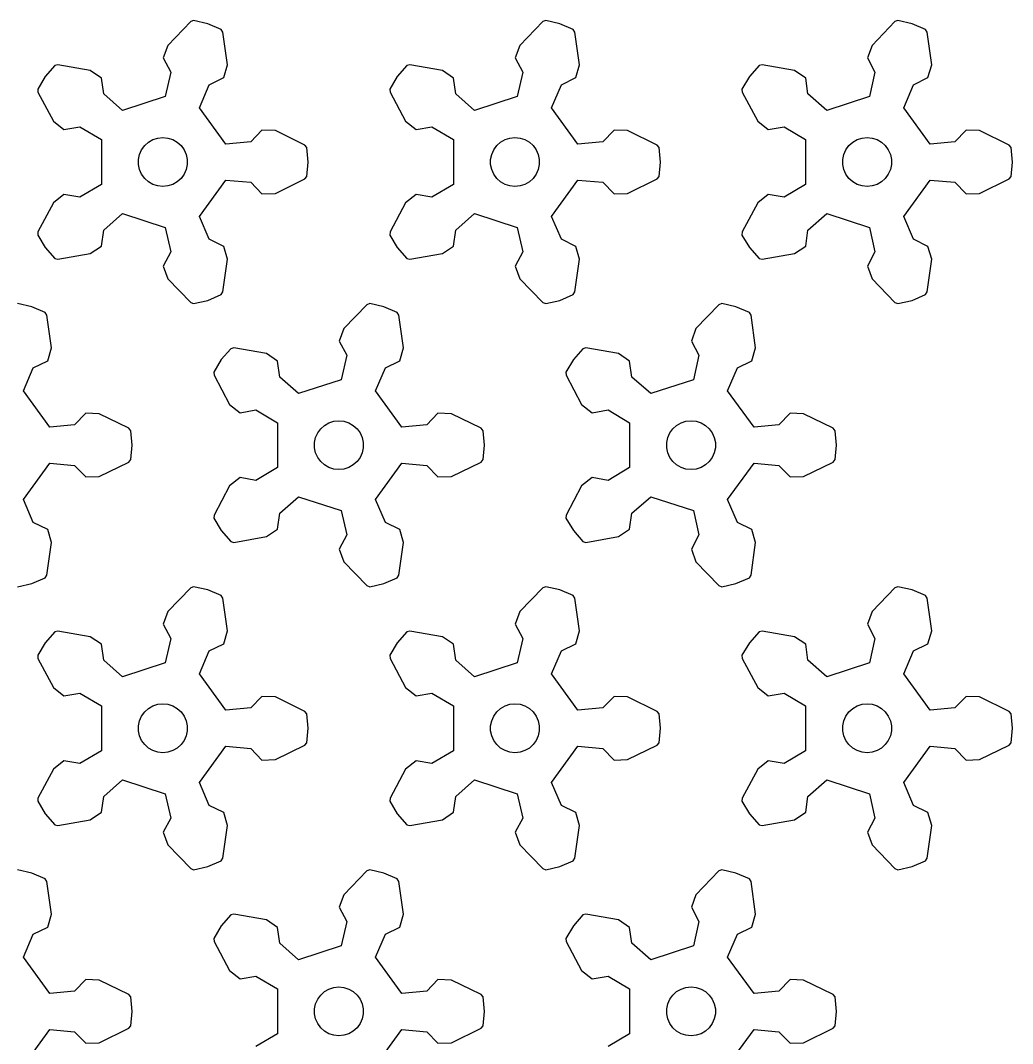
# Model space of a CAD drawing. Extents: x 0 to 211, y 0 to 226.
# Drawn here: x 150 to 210.8, y 162.8 to 225.5 of the extents above; entities that cross this region are included whole.
import ezdxf

# ---------------------------------------------------------------- set-up
doc = ezdxf.new("R2010")
doc.units = 0

msp = doc.modelspace()

# ---------------------------------------------------------------- linework, layer by layer
for p, q in [((160.436, 225.47), (159.03, 224.017)), ((160.613, 225.541), (160.436, 225.47)), ((161.482, 225.343), (160.613, 225.541)), ((162.301, 224.993), (161.482, 225.343)), ((182.016, 225.47), (180.61, 224.017)), ((182.193, 225.541), (182.016, 225.47)), ((183.062, 225.343), (182.193, 225.541)), ((183.881, 224.993), (183.062, 225.343)), ((203.596, 225.47), (202.19, 224.017)), ((203.773, 225.541), (203.596, 225.47)), ((204.642, 225.343), (203.773, 225.541)), ((205.461, 224.993), (204.642, 225.343)), ((162.402, 224.831), (162.301, 224.993)), ((162.686, 222.829), (162.402, 224.831)), ((183.982, 224.831), (183.881, 224.993)), ((184.266, 222.829), (183.982, 224.831)), ((205.562, 224.831), (205.461, 224.993)), ((205.846, 222.829), (205.562, 224.831)), ((159.03, 224.017), (158.748, 223.243)), ((180.61, 224.017), (180.328, 223.243)), ((202.19, 224.017), (201.908, 223.243)), ((158.748, 223.243), (159.209, 222.373)), ((180.328, 223.243), (180.789, 222.373)), ((201.908, 223.243), (202.369, 222.373)), ((152.103, 222.776), (151.517, 222.105)), ((152.289, 222.823), (152.103, 222.776)), ((154.28, 222.474), (152.289, 222.823)), ((162.459, 222.037), (162.686, 222.829)), ((173.683, 222.776), (173.097, 222.105)), ((173.869, 222.823), (173.683, 222.776)), ((175.86, 222.474), (173.869, 222.823)), ((184.039, 222.037), (184.266, 222.829)), ((195.263, 222.776), (194.677, 222.105)), ((195.449, 222.823), (195.263, 222.776)), ((197.44, 222.474), (195.449, 222.823)), ((205.619, 222.037), (205.846, 222.829)), ((151.517, 222.105), (151.06, 221.341)), ((154.963, 222.013), (154.28, 222.474)), ((155.101, 221.038), (154.963, 222.013)), ((159.209, 222.373), (158.871, 220.877)), ((161.574, 221.604), (162.459, 222.037)), ((173.097, 222.105), (172.64, 221.341)), ((176.543, 222.013), (175.86, 222.474)), ((176.681, 221.038), (176.543, 222.013)), ((180.789, 222.373), (180.451, 220.877)), ((183.154, 221.604), (184.039, 222.037)), ((194.677, 222.105), (194.22, 221.341)), ((198.123, 222.013), (197.44, 222.474)), ((198.261, 221.038), (198.123, 222.013)), ((202.369, 222.373), (202.031, 220.877)), ((204.735, 221.604), (205.619, 222.037)), ((151.06, 221.341), (151.073, 221.15)), ((160.969, 220.195), (161.574, 221.604)), ((172.64, 221.341), (172.653, 221.15)), ((182.549, 220.195), (183.154, 221.604)), ((194.22, 221.341), (194.233, 221.15)), ((204.129, 220.195), (204.735, 221.604)), ((151.073, 221.15), (152.021, 219.364)), ((156.254, 220.027), (155.101, 221.038)), ((158.871, 220.877), (156.254, 220.027)), ((172.653, 221.15), (173.601, 219.364)), ((177.834, 220.027), (176.681, 221.038)), ((180.451, 220.877), (177.834, 220.027)), ((194.233, 221.15), (195.181, 219.364)), ((199.414, 220.027), (198.261, 221.038)), ((202.031, 220.877), (199.414, 220.027)), ((162.586, 217.969), (160.969, 220.195)), ((184.166, 217.969), (182.549, 220.195)), ((205.746, 217.969), (204.129, 220.195)), ((152.021, 219.364), (152.669, 218.856)), ((152.669, 218.856), (153.64, 219.026)), ((153.64, 219.026), (154.958, 218.242)), ((164.798, 218.818), (164.113, 218.11)), ((165.622, 218.788), (164.798, 218.818)), ((173.601, 219.364), (174.249, 218.856)), ((174.249, 218.856), (175.22, 219.026)), ((175.22, 219.026), (176.538, 218.242)), ((186.378, 218.818), (185.693, 218.11)), ((187.202, 218.788), (186.378, 218.818)), ((195.181, 219.364), (195.83, 218.856)), ((195.83, 218.856), (196.8, 219.026)), ((196.8, 219.026), (198.118, 218.242)), ((207.958, 218.818), (207.273, 218.11)), ((208.782, 218.788), (207.958, 218.818)), ((154.958, 218.242), (154.958, 215.491)), ((157.846, 218.08), (158.117, 218.237)), ((158.117, 218.237), (158.416, 218.334)), ((158.416, 218.334), (158.728, 218.367)), ((158.728, 218.367), (159.039, 218.334)), ((159.039, 218.334), (159.338, 218.237)), ((159.338, 218.237), (159.609, 218.08)), ((167.438, 217.9), (165.622, 218.788)), ((176.538, 218.242), (176.538, 215.491)), ((179.426, 218.08), (179.697, 218.237)), ((179.697, 218.237), (179.996, 218.334)), ((179.996, 218.334), (180.308, 218.367)), ((180.308, 218.367), (180.619, 218.334)), ((180.619, 218.334), (180.918, 218.237)), ((180.918, 218.237), (181.189, 218.08)), ((189.018, 217.9), (187.202, 218.788)), ((198.118, 218.242), (198.118, 215.491)), ((201.006, 218.08), (201.278, 218.237)), ((201.278, 218.237), (201.576, 218.334)), ((201.576, 218.334), (201.888, 218.367)), ((201.888, 218.367), (202.199, 218.334)), ((202.199, 218.334), (202.498, 218.237)), ((202.498, 218.237), (202.769, 218.08)), ((210.598, 217.9), (208.782, 218.788)), ((157.301, 217.33), (157.429, 217.617)), ((157.429, 217.617), (157.613, 217.87)), ((157.613, 217.87), (157.846, 218.08)), ((159.609, 218.08), (159.842, 217.87)), ((159.842, 217.87), (160.027, 217.617)), ((160.027, 217.617), (160.154, 217.33)), ((164.113, 218.11), (162.586, 217.969)), ((167.56, 217.754), (167.438, 217.9)), ((167.64, 216.867), (167.56, 217.754)), ((178.881, 217.33), (179.009, 217.617)), ((179.009, 217.617), (179.193, 217.87)), ((179.193, 217.87), (179.426, 218.08)), ((181.189, 218.08), (181.422, 217.87)), ((181.422, 217.87), (181.607, 217.617)), ((181.607, 217.617), (181.734, 217.33)), ((185.693, 218.11), (184.166, 217.969)), ((189.14, 217.754), (189.018, 217.9)), ((189.22, 216.867), (189.14, 217.754)), ((200.461, 217.33), (200.589, 217.617)), ((200.589, 217.617), (200.773, 217.87)), ((200.773, 217.87), (201.006, 218.08)), ((202.769, 218.08), (203.002, 217.87)), ((203.002, 217.87), (203.187, 217.617)), ((203.187, 217.617), (203.314, 217.33)), ((207.273, 218.11), (205.746, 217.969)), ((210.72, 217.754), (210.598, 217.9)), ((210.8, 216.867), (210.72, 217.754)), ((157.236, 217.023), (157.301, 217.33)), ((157.236, 216.71), (157.236, 217.023)), ((160.154, 217.33), (160.219, 217.023)), ((160.219, 217.023), (160.219, 216.71)), ((178.816, 217.023), (178.881, 217.33)), ((178.816, 216.71), (178.816, 217.023)), ((181.734, 217.33), (181.799, 217.023)), ((181.799, 217.023), (181.799, 216.71)), ((200.396, 217.023), (200.461, 217.33)), ((200.396, 216.71), (200.396, 217.023)), ((203.314, 217.33), (203.379, 217.023)), ((203.379, 217.023), (203.379, 216.71)), ((157.301, 216.403), (157.236, 216.71)), ((157.429, 216.117), (157.301, 216.403)), ((160.154, 216.403), (160.027, 216.117)), ((160.219, 216.71), (160.154, 216.403)), ((167.56, 215.979), (167.64, 216.867)), ((178.881, 216.403), (178.816, 216.71)), ((179.009, 216.117), (178.881, 216.403)), ((181.734, 216.403), (181.607, 216.117)), ((181.799, 216.71), (181.734, 216.403)), ((189.14, 215.979), (189.22, 216.867)), ((200.461, 216.403), (200.396, 216.71)), ((200.589, 216.117), (200.461, 216.403)), ((203.314, 216.403), (203.187, 216.117)), ((203.379, 216.71), (203.314, 216.403)), ((210.72, 215.979), (210.8, 216.867)), ((157.613, 215.863), (157.429, 216.117)), ((157.846, 215.653), (157.613, 215.863)), ((159.842, 215.863), (159.609, 215.653)), ((160.027, 216.117), (159.842, 215.863)), ((160.969, 213.538), (162.586, 215.764)), ((162.586, 215.764), (164.113, 215.623)), ((165.622, 214.945), (167.438, 215.833)), ((167.438, 215.833), (167.56, 215.979)), ((179.193, 215.863), (179.009, 216.117)), ((179.426, 215.653), (179.193, 215.863)), ((181.422, 215.863), (181.189, 215.653)), ((181.607, 216.117), (181.422, 215.863)), ((182.549, 213.538), (184.166, 215.764)), ((184.166, 215.764), (185.693, 215.623)), ((187.202, 214.945), (189.018, 215.833)), ((189.018, 215.833), (189.14, 215.979)), ((200.773, 215.863), (200.589, 216.117)), ((201.006, 215.653), (200.773, 215.863)), ((203.002, 215.863), (202.769, 215.653)), ((203.187, 216.117), (203.002, 215.863)), ((204.129, 213.538), (205.746, 215.764)), ((205.746, 215.764), (207.273, 215.623)), ((208.782, 214.945), (210.598, 215.833)), ((210.598, 215.833), (210.72, 215.979)), ((154.958, 215.491), (153.64, 214.707)), ((158.117, 215.496), (157.846, 215.653)), ((158.416, 215.399), (158.117, 215.496)), ((158.728, 215.367), (158.416, 215.399)), ((159.039, 215.399), (158.728, 215.367)), ((159.338, 215.496), (159.039, 215.399)), ((159.609, 215.653), (159.338, 215.496)), ((164.113, 215.623), (164.798, 214.915)), ((176.538, 215.491), (175.22, 214.707)), ((179.697, 215.496), (179.426, 215.653)), ((179.996, 215.399), (179.697, 215.496)), ((180.308, 215.367), (179.996, 215.399)), ((180.619, 215.399), (180.308, 215.367)), ((180.918, 215.496), (180.619, 215.399)), ((181.189, 215.653), (180.918, 215.496)), ((185.693, 215.623), (186.378, 214.915)), ((198.118, 215.491), (196.8, 214.707)), ((201.278, 215.496), (201.006, 215.653)), ((201.576, 215.399), (201.278, 215.496)), ((201.888, 215.367), (201.576, 215.399)), ((202.199, 215.399), (201.888, 215.367)), ((202.498, 215.496), (202.199, 215.399)), ((202.769, 215.653), (202.498, 215.496)), ((207.273, 215.623), (207.958, 214.915)), ((152.669, 214.877), (152.021, 214.369)), ((153.64, 214.707), (152.669, 214.877)), ((164.798, 214.915), (165.622, 214.945)), ((174.249, 214.877), (173.601, 214.369)), ((175.22, 214.707), (174.249, 214.877)), ((186.378, 214.915), (187.202, 214.945)), ((195.83, 214.877), (195.181, 214.369)), ((196.8, 214.707), (195.83, 214.877)), ((207.958, 214.915), (208.782, 214.945)), ((152.021, 214.369), (151.073, 212.583)), ((173.601, 214.369), (172.653, 212.583)), ((195.181, 214.369), (194.233, 212.583)), ((155.101, 212.695), (156.254, 213.706)), ((156.254, 213.706), (158.871, 212.856)), ((161.574, 212.129), (160.969, 213.538)), ((176.681, 212.695), (177.834, 213.706)), ((177.834, 213.706), (180.451, 212.856)), ((183.154, 212.129), (182.549, 213.538)), ((198.261, 212.695), (199.414, 213.706)), ((199.414, 213.706), (202.031, 212.856)), ((204.735, 212.129), (204.129, 213.538)), ((151.073, 212.583), (151.06, 212.392)), ((154.963, 211.72), (155.101, 212.695)), ((158.871, 212.856), (159.209, 211.36)), ((172.653, 212.583), (172.64, 212.392)), ((176.543, 211.72), (176.681, 212.695)), ((180.451, 212.856), (180.789, 211.36)), ((194.233, 212.583), (194.22, 212.392)), ((198.123, 211.72), (198.261, 212.695)), ((202.031, 212.856), (202.369, 211.36)), ((151.06, 212.392), (151.517, 211.628)), ((162.459, 211.696), (161.574, 212.129)), ((172.64, 212.392), (173.097, 211.628)), ((184.039, 211.696), (183.154, 212.129)), ((194.22, 212.392), (194.677, 211.628)), ((205.619, 211.696), (204.735, 212.129)), ((151.517, 211.628), (152.103, 210.957)), ((154.28, 211.26), (154.963, 211.72)), ((159.209, 211.36), (158.748, 210.49)), ((162.686, 210.904), (162.459, 211.696)), ((173.097, 211.628), (173.683, 210.957)), ((175.86, 211.26), (176.543, 211.72)), ((180.789, 211.36), (180.328, 210.49)), ((184.266, 210.904), (184.039, 211.696)), ((194.677, 211.628), (195.263, 210.957)), ((197.44, 211.26), (198.123, 211.72)), ((202.369, 211.36), (201.908, 210.49)), ((205.846, 210.904), (205.619, 211.696)), ((152.103, 210.957), (152.289, 210.911)), ((152.289, 210.911), (154.28, 211.26)), ((162.402, 208.902), (162.686, 210.904)), ((173.683, 210.957), (173.869, 210.911)), ((173.869, 210.911), (175.86, 211.26)), ((183.982, 208.902), (184.266, 210.904)), ((195.263, 210.957), (195.449, 210.911)), ((195.449, 210.911), (197.44, 211.26)), ((205.562, 208.902), (205.846, 210.904)), ((158.748, 210.49), (159.03, 209.716)), ((180.328, 210.49), (180.61, 209.716)), ((201.908, 210.49), (202.19, 209.716)), ((159.03, 209.716), (160.436, 208.263)), ((180.61, 209.716), (182.016, 208.263)), ((202.19, 209.716), (203.596, 208.263)), ((162.301, 208.74), (162.402, 208.902)), ((183.881, 208.74), (183.982, 208.902)), ((205.461, 208.74), (205.562, 208.902)), ((150.692, 207.994), (149.823, 208.192)), ((160.436, 208.263), (160.613, 208.192)), ((160.613, 208.192), (161.482, 208.39)), ((161.482, 208.39), (162.301, 208.74)), ((171.403, 208.192), (171.226, 208.12)), ((172.272, 207.994), (171.403, 208.192)), ((182.016, 208.263), (182.193, 208.192)), ((182.193, 208.192), (183.062, 208.39)), ((183.062, 208.39), (183.881, 208.74)), ((192.983, 208.192), (192.806, 208.12)), ((193.852, 207.994), (192.983, 208.192)), ((203.596, 208.263), (203.773, 208.192)), ((203.773, 208.192), (204.642, 208.39)), ((204.642, 208.39), (205.461, 208.74)), ((151.511, 207.644), (150.692, 207.994)), ((151.612, 207.481), (151.511, 207.644)), ((171.226, 208.12), (169.82, 206.668)), ((173.091, 207.644), (172.272, 207.994)), ((173.192, 207.481), (173.091, 207.644)), ((192.806, 208.12), (191.4, 206.668)), ((194.671, 207.644), (193.852, 207.994)), ((194.772, 207.481), (194.671, 207.644)), ((151.896, 205.48), (151.612, 207.481)), ((173.476, 205.48), (173.192, 207.481)), ((195.056, 205.48), (194.772, 207.481)), ((169.82, 206.668), (169.538, 205.894)), ((191.4, 206.668), (191.118, 205.894)), ((169.538, 205.894), (169.999, 205.024)), ((191.118, 205.894), (191.579, 205.024)), ((151.669, 204.688), (151.896, 205.48)), ((162.893, 205.427), (162.307, 204.756)), ((163.079, 205.473), (162.893, 205.427)), ((165.07, 205.124), (163.079, 205.473)), ((165.753, 204.664), (165.07, 205.124)), ((169.999, 205.024), (169.661, 203.528)), ((173.249, 204.688), (173.476, 205.48)), ((184.473, 205.427), (183.887, 204.756)), ((184.659, 205.473), (184.473, 205.427)), ((186.65, 205.124), (184.659, 205.473)), ((187.333, 204.664), (186.65, 205.124)), ((191.579, 205.024), (191.241, 203.528)), ((194.829, 204.688), (195.056, 205.48)), ((150.784, 204.255), (151.669, 204.688)), ((162.307, 204.756), (161.85, 203.991)), ((165.891, 203.689), (165.753, 204.664)), ((172.364, 204.255), (173.249, 204.688)), ((183.887, 204.756), (183.43, 203.991)), ((187.471, 203.689), (187.333, 204.664)), ((193.944, 204.255), (194.829, 204.688)), ((150.179, 202.846), (150.784, 204.255)), ((161.85, 203.991), (161.863, 203.8)), ((161.863, 203.8), (162.811, 202.015)), ((171.759, 202.846), (172.364, 204.255)), ((183.43, 203.991), (183.443, 203.8)), ((183.443, 203.8), (184.391, 202.015)), ((193.339, 202.846), (193.944, 204.255)), ((167.044, 202.677), (165.891, 203.689)), ((169.661, 203.528), (167.044, 202.677)), ((188.624, 202.677), (187.471, 203.689)), ((191.241, 203.528), (188.624, 202.677)), ((151.796, 200.62), (150.179, 202.846)), ((173.376, 200.62), (171.759, 202.846)), ((194.956, 200.62), (193.339, 202.846)), ((162.811, 202.015), (163.459, 201.507)), ((184.391, 202.015), (185.04, 201.507)), ((154.008, 201.469), (153.323, 200.761)), ((154.832, 201.439), (154.008, 201.469)), ((156.648, 200.551), (154.832, 201.439)), ((163.459, 201.507), (164.43, 201.677)), ((164.43, 201.677), (165.748, 200.893)), ((175.588, 201.469), (174.903, 200.761)), ((176.412, 201.439), (175.588, 201.469)), ((178.228, 200.551), (176.412, 201.439)), ((185.04, 201.507), (186.01, 201.677)), ((186.01, 201.677), (187.328, 200.893)), ((197.168, 201.469), (196.483, 200.761)), ((197.992, 201.439), (197.168, 201.469)), ((199.808, 200.551), (197.992, 201.439)), ((153.323, 200.761), (151.796, 200.62)), ((165.748, 200.893), (165.748, 198.142)), ((168.403, 200.521), (168.636, 200.731)), ((168.636, 200.731), (168.907, 200.888)), ((168.907, 200.888), (169.206, 200.984)), ((169.206, 200.984), (169.518, 201.017)), ((169.518, 201.017), (169.829, 200.984)), ((169.829, 200.984), (170.128, 200.888)), ((170.128, 200.888), (170.399, 200.731)), ((170.399, 200.731), (170.632, 200.521)), ((174.903, 200.761), (173.376, 200.62)), ((187.328, 200.893), (187.328, 198.142)), ((189.983, 200.521), (190.216, 200.731)), ((190.216, 200.731), (190.488, 200.888)), ((190.488, 200.888), (190.786, 200.984)), ((190.786, 200.984), (191.098, 201.017)), ((191.098, 201.017), (191.409, 200.984)), ((191.409, 200.984), (191.708, 200.888)), ((191.708, 200.888), (191.979, 200.731)), ((191.979, 200.731), (192.212, 200.521)), ((196.483, 200.761), (194.956, 200.62)), ((156.77, 200.404), (156.648, 200.551)), ((156.85, 199.517), (156.77, 200.404)), ((168.091, 199.981), (168.219, 200.267)), ((168.219, 200.267), (168.403, 200.521)), ((170.632, 200.521), (170.817, 200.267)), ((170.817, 200.267), (170.944, 199.981)), ((178.35, 200.404), (178.228, 200.551)), ((178.43, 199.517), (178.35, 200.404)), ((189.671, 199.981), (189.799, 200.267)), ((189.799, 200.267), (189.983, 200.521)), ((192.212, 200.521), (192.397, 200.267)), ((192.397, 200.267), (192.524, 199.981)), ((199.93, 200.404), (199.808, 200.551)), ((200.01, 199.517), (199.93, 200.404)), ((156.77, 198.63), (156.85, 199.517)), ((168.026, 199.674), (168.091, 199.981)), ((168.026, 199.36), (168.026, 199.674)), ((170.944, 199.981), (171.009, 199.674)), ((171.009, 199.674), (171.009, 199.36)), ((178.35, 198.63), (178.43, 199.517)), ((189.606, 199.674), (189.671, 199.981)), ((189.606, 199.36), (189.606, 199.674)), ((192.524, 199.981), (192.589, 199.674)), ((192.589, 199.674), (192.589, 199.36)), ((199.93, 198.63), (200.01, 199.517)), ((168.091, 199.054), (168.026, 199.36)), ((168.219, 198.767), (168.091, 199.054)), ((168.403, 198.514), (168.219, 198.767)), ((170.817, 198.767), (170.632, 198.514)), ((170.944, 199.054), (170.817, 198.767)), ((171.009, 199.36), (170.944, 199.054)), ((189.671, 199.054), (189.606, 199.36)), ((189.799, 198.767), (189.671, 199.054)), ((189.983, 198.514), (189.799, 198.767)), ((192.397, 198.767), (192.212, 198.514)), ((192.524, 199.054), (192.397, 198.767)), ((192.589, 199.36), (192.524, 199.054)), ((150.179, 196.188), (151.796, 198.414)), ((151.796, 198.414), (153.323, 198.274)), ((153.323, 198.274), (154.008, 197.566)), ((154.832, 197.596), (156.648, 198.483)), ((156.648, 198.483), (156.77, 198.63)), ((165.748, 198.142), (164.43, 197.358)), ((168.636, 198.304), (168.403, 198.514)), ((168.907, 198.147), (168.636, 198.304)), ((169.206, 198.05), (168.907, 198.147)), ((170.128, 198.147), (169.829, 198.05)), ((170.399, 198.304), (170.128, 198.147)), ((170.632, 198.514), (170.399, 198.304)), ((171.759, 196.188), (173.376, 198.414)), ((173.376, 198.414), (174.903, 198.274)), ((174.903, 198.274), (175.588, 197.566)), ((176.412, 197.596), (178.228, 198.483)), ((178.228, 198.483), (178.35, 198.63)), ((187.328, 198.142), (186.01, 197.358)), ((190.216, 198.304), (189.983, 198.514)), ((190.488, 198.147), (190.216, 198.304)), ((190.786, 198.05), (190.488, 198.147)), ((191.708, 198.147), (191.409, 198.05)), ((191.979, 198.304), (191.708, 198.147)), ((192.212, 198.514), (191.979, 198.304)), ((193.339, 196.188), (194.956, 198.414)), ((194.956, 198.414), (196.483, 198.274)), ((196.483, 198.274), (197.168, 197.566)), ((197.992, 197.596), (199.808, 198.483)), ((199.808, 198.483), (199.93, 198.63)), ((154.008, 197.566), (154.832, 197.596)), ((163.459, 197.528), (162.811, 197.02)), ((164.43, 197.358), (163.459, 197.528)), ((169.518, 198.017), (169.206, 198.05)), ((169.829, 198.05), (169.518, 198.017)), ((175.588, 197.566), (176.412, 197.596)), ((185.04, 197.528), (184.391, 197.02)), ((186.01, 197.358), (185.04, 197.528)), ((191.098, 198.017), (190.786, 198.05)), ((191.409, 198.05), (191.098, 198.017)), ((197.168, 197.566), (197.992, 197.596)), ((162.811, 197.02), (161.863, 195.234)), ((184.391, 197.02), (183.443, 195.234)), ((165.891, 195.346), (167.044, 196.357)), ((167.044, 196.357), (169.661, 195.507)), ((187.471, 195.346), (188.624, 196.357)), ((188.624, 196.357), (191.241, 195.507)), ((150.784, 194.779), (150.179, 196.188)), ((172.364, 194.779), (171.759, 196.188)), ((193.944, 194.779), (193.339, 196.188)), ((161.863, 195.234), (161.85, 195.043)), ((161.85, 195.043), (162.307, 194.278)), ((165.753, 194.37), (165.891, 195.346)), ((169.661, 195.507), (169.999, 194.011)), ((183.443, 195.234), (183.43, 195.043)), ((183.43, 195.043), (183.887, 194.278)), ((187.333, 194.37), (187.471, 195.346)), ((191.241, 195.507), (191.579, 194.011)), ((151.669, 194.347), (150.784, 194.779)), ((165.07, 193.91), (165.753, 194.37)), ((173.249, 194.347), (172.364, 194.779)), ((186.65, 193.91), (187.333, 194.37)), ((194.829, 194.347), (193.944, 194.779)), ((151.896, 193.554), (151.669, 194.347)), ((162.307, 194.278), (162.893, 193.608)), ((163.079, 193.561), (165.07, 193.91)), ((169.999, 194.011), (169.538, 193.141)), ((173.476, 193.554), (173.249, 194.347)), ((183.887, 194.278), (184.473, 193.608)), ((184.659, 193.561), (186.65, 193.91)), ((191.579, 194.011), (191.118, 193.141)), ((195.056, 193.554), (194.829, 194.347)), ((151.612, 191.553), (151.896, 193.554)), ((162.893, 193.608), (163.079, 193.561)), ((169.538, 193.141), (169.82, 192.367)), ((173.192, 191.553), (173.476, 193.554)), ((184.473, 193.608), (184.659, 193.561)), ((191.118, 193.141), (191.4, 192.367)), ((194.772, 191.553), (195.056, 193.554)), ((169.82, 192.367), (171.226, 190.914)), ((191.4, 192.367), (192.806, 190.914)), ((150.692, 191.041), (151.511, 191.391)), ((151.511, 191.391), (151.612, 191.553)), ((172.272, 191.041), (173.091, 191.391)), ((173.091, 191.391), (173.192, 191.553)), ((193.852, 191.041), (194.671, 191.391)), ((194.671, 191.391), (194.772, 191.553)), ((149.823, 190.843), (150.692, 191.041)), ((160.436, 190.771), (159.03, 189.318)), ((160.613, 190.843), (160.436, 190.771)), ((161.482, 190.644), (160.613, 190.843)), ((162.301, 190.294), (161.482, 190.644)), ((171.226, 190.914), (171.403, 190.843)), ((171.403, 190.843), (172.272, 191.041)), ((182.016, 190.771), (180.61, 189.318)), ((182.193, 190.843), (182.016, 190.771)), ((183.062, 190.644), (182.193, 190.843)), ((183.881, 190.294), (183.062, 190.644)), ((192.806, 190.914), (192.983, 190.843)), ((192.983, 190.843), (193.852, 191.041)), ((203.596, 190.771), (202.19, 189.318)), ((203.773, 190.843), (203.596, 190.771)), ((204.642, 190.644), (203.773, 190.843)), ((205.461, 190.294), (204.642, 190.644)), ((162.402, 190.132), (162.301, 190.294)), ((162.686, 188.131), (162.402, 190.132)), ((183.982, 190.132), (183.881, 190.294)), ((184.266, 188.131), (183.982, 190.132)), ((205.562, 190.132), (205.461, 190.294)), ((205.846, 188.131), (205.562, 190.132)), ((159.03, 189.318), (158.748, 188.544)), ((180.61, 189.318), (180.328, 188.544)), ((202.19, 189.318), (201.908, 188.544)), ((152.289, 188.124), (152.103, 188.077)), ((154.28, 187.775), (152.289, 188.124)), ((158.748, 188.544), (159.209, 187.674)), ((162.459, 187.338), (162.686, 188.131)), ((173.869, 188.124), (173.683, 188.077)), ((175.86, 187.775), (173.869, 188.124)), ((180.328, 188.544), (180.789, 187.674)), ((184.039, 187.338), (184.266, 188.131)), ((195.449, 188.124), (195.263, 188.077)), ((197.44, 187.775), (195.449, 188.124)), ((201.908, 188.544), (202.369, 187.674)), ((205.619, 187.338), (205.846, 188.131)), ((152.103, 188.077), (151.517, 187.407)), ((154.963, 187.315), (154.28, 187.775)), ((159.209, 187.674), (158.871, 186.178)), ((173.683, 188.077), (173.097, 187.407)), ((176.543, 187.315), (175.86, 187.775)), ((180.789, 187.674), (180.451, 186.178)), ((195.263, 188.077), (194.677, 187.407)), ((198.123, 187.315), (197.44, 187.775)), ((202.369, 187.674), (202.031, 186.178)), ((151.517, 187.407), (151.06, 186.642)), ((155.101, 186.34), (154.963, 187.315)), ((160.969, 185.497), (161.574, 186.906)), ((161.574, 186.906), (162.459, 187.338)), ((173.097, 187.407), (172.64, 186.642)), ((176.681, 186.34), (176.543, 187.315)), ((182.549, 185.497), (183.154, 186.906)), ((183.154, 186.906), (184.039, 187.338)), ((194.677, 187.407), (194.22, 186.642)), ((198.261, 186.34), (198.123, 187.315)), ((204.129, 185.497), (204.735, 186.906)), ((204.735, 186.906), (205.619, 187.338)), ((151.06, 186.642), (151.073, 186.451)), ((151.073, 186.451), (152.021, 184.665)), ((156.254, 185.328), (155.101, 186.34)), ((172.64, 186.642), (172.653, 186.451)), ((172.653, 186.451), (173.601, 184.665)), ((177.834, 185.328), (176.681, 186.34)), ((194.22, 186.642), (194.233, 186.451)), ((194.233, 186.451), (195.181, 184.665)), ((199.414, 185.328), (198.261, 186.34)), ((158.871, 186.178), (156.254, 185.328)), ((180.451, 186.178), (177.834, 185.328)), ((202.031, 186.178), (199.414, 185.328)), ((162.586, 183.271), (160.969, 185.497)), ((184.166, 183.271), (182.549, 185.497)), ((205.746, 183.271), (204.129, 185.497)), ((152.021, 184.665), (152.669, 184.157)), ((152.669, 184.157), (153.64, 184.328)), ((153.64, 184.328), (154.958, 183.544)), ((173.601, 184.665), (174.249, 184.157)), ((174.249, 184.157), (175.22, 184.328)), ((175.22, 184.328), (176.538, 183.544)), ((195.181, 184.665), (195.83, 184.157)), ((195.83, 184.157), (196.8, 184.328)), ((196.8, 184.328), (198.118, 183.544)), ((164.798, 184.119), (164.113, 183.411)), ((165.622, 184.09), (164.798, 184.119)), ((167.438, 183.202), (165.622, 184.09)), ((186.378, 184.119), (185.693, 183.411)), ((187.202, 184.09), (186.378, 184.119)), ((189.018, 183.202), (187.202, 184.09)), ((207.958, 184.119), (207.273, 183.411)), ((208.782, 184.09), (207.958, 184.119)), ((210.598, 183.202), (208.782, 184.09)), ((154.958, 183.544), (154.958, 180.792)), ((157.429, 182.918), (157.613, 183.172)), ((157.613, 183.172), (157.846, 183.381)), ((157.846, 183.381), (158.117, 183.538)), ((158.117, 183.538), (158.416, 183.635)), ((158.416, 183.635), (158.728, 183.668)), ((158.728, 183.668), (159.039, 183.635)), ((159.039, 183.635), (159.338, 183.538)), ((159.338, 183.538), (159.609, 183.381)), ((159.609, 183.381), (159.842, 183.172)), ((159.842, 183.172), (160.027, 182.918)), ((164.113, 183.411), (162.586, 183.271)), ((167.56, 183.055), (167.438, 183.202)), ((176.538, 183.544), (176.538, 180.792)), ((179.009, 182.918), (179.193, 183.172)), ((179.193, 183.172), (179.426, 183.381)), ((179.426, 183.381), (179.697, 183.538)), ((179.697, 183.538), (179.996, 183.635)), ((179.996, 183.635), (180.308, 183.668)), ((180.308, 183.668), (180.619, 183.635)), ((180.619, 183.635), (180.918, 183.538)), ((180.918, 183.538), (181.189, 183.381)), ((181.189, 183.381), (181.422, 183.172)), ((181.422, 183.172), (181.607, 182.918)), ((185.693, 183.411), (184.166, 183.271)), ((189.14, 183.055), (189.018, 183.202)), ((198.118, 183.544), (198.118, 180.792)), ((200.589, 182.918), (200.773, 183.172)), ((200.773, 183.172), (201.006, 183.381)), ((201.006, 183.381), (201.278, 183.538)), ((201.278, 183.538), (201.576, 183.635)), ((201.576, 183.635), (201.888, 183.668)), ((201.888, 183.668), (202.199, 183.635)), ((202.199, 183.635), (202.498, 183.538)), ((202.498, 183.538), (202.769, 183.381)), ((202.769, 183.381), (203.002, 183.172)), ((203.002, 183.172), (203.187, 182.918)), ((207.273, 183.411), (205.746, 183.271)), ((210.72, 183.055), (210.598, 183.202)), ((157.236, 182.325), (157.301, 182.631)), ((157.301, 182.631), (157.429, 182.918)), ((160.027, 182.918), (160.154, 182.631)), ((160.154, 182.631), (160.219, 182.325)), ((167.64, 182.168), (167.56, 183.055)), ((178.816, 182.325), (178.881, 182.631)), ((178.881, 182.631), (179.009, 182.918)), ((181.607, 182.918), (181.734, 182.631)), ((181.734, 182.631), (181.799, 182.325)), ((189.22, 182.168), (189.14, 183.055)), ((200.396, 182.325), (200.461, 182.631)), ((200.461, 182.631), (200.589, 182.918)), ((203.187, 182.918), (203.314, 182.631)), ((203.314, 182.631), (203.379, 182.325)), ((210.8, 182.168), (210.72, 183.055)), ((157.236, 182.011), (157.236, 182.325)), ((157.301, 181.704), (157.236, 182.011)), ((160.219, 182.011), (160.154, 181.704)), ((160.219, 182.325), (160.219, 182.011)), ((167.56, 181.281), (167.64, 182.168)), ((178.816, 182.011), (178.816, 182.325)), ((178.881, 181.704), (178.816, 182.011)), ((181.799, 182.011), (181.734, 181.704)), ((181.799, 182.325), (181.799, 182.011)), ((189.14, 181.281), (189.22, 182.168)), ((200.396, 182.011), (200.396, 182.325)), ((200.461, 181.704), (200.396, 182.011)), ((203.379, 182.011), (203.314, 181.704)), ((203.379, 182.325), (203.379, 182.011)), ((210.72, 181.281), (210.8, 182.168)), ((157.429, 181.418), (157.301, 181.704)), ((157.613, 181.164), (157.429, 181.418)), ((160.027, 181.418), (159.842, 181.164)), ((160.154, 181.704), (160.027, 181.418)), ((167.438, 181.134), (167.56, 181.281)), ((179.009, 181.418), (178.881, 181.704)), ((179.193, 181.164), (179.009, 181.418)), ((181.607, 181.418), (181.422, 181.164)), ((181.734, 181.704), (181.607, 181.418)), ((189.018, 181.134), (189.14, 181.281)), ((200.589, 181.418), (200.461, 181.704)), ((200.773, 181.164), (200.589, 181.418)), ((203.187, 181.418), (203.002, 181.164)), ((203.314, 181.704), (203.187, 181.418)), ((210.598, 181.134), (210.72, 181.281)), ((154.958, 180.792), (153.64, 180.008)), ((157.846, 180.954), (157.613, 181.164)), ((158.117, 180.798), (157.846, 180.954)), ((158.416, 180.701), (158.117, 180.798)), ((158.728, 180.668), (158.416, 180.701)), ((159.039, 180.701), (158.728, 180.668)), ((159.338, 180.798), (159.039, 180.701)), ((159.609, 180.954), (159.338, 180.798)), ((159.842, 181.164), (159.609, 180.954)), ((160.969, 178.839), (162.586, 181.065)), ((162.586, 181.065), (164.113, 180.924)), ((164.113, 180.924), (164.798, 180.217)), ((165.622, 180.246), (167.438, 181.134)), ((176.538, 180.792), (175.22, 180.008)), ((179.426, 180.954), (179.193, 181.164)), ((179.697, 180.798), (179.426, 180.954)), ((179.996, 180.701), (179.697, 180.798)), ((180.308, 180.668), (179.996, 180.701)), ((180.619, 180.701), (180.308, 180.668)), ((180.918, 180.798), (180.619, 180.701)), ((181.189, 180.954), (180.918, 180.798)), ((181.422, 181.164), (181.189, 180.954)), ((182.549, 178.839), (184.166, 181.065)), ((184.166, 181.065), (185.693, 180.924)), ((185.693, 180.924), (186.378, 180.217)), ((187.202, 180.246), (189.018, 181.134)), ((198.118, 180.792), (196.8, 180.008)), ((201.006, 180.954), (200.773, 181.164)), ((201.278, 180.798), (201.006, 180.954)), ((201.576, 180.701), (201.278, 180.798)), ((201.888, 180.668), (201.576, 180.701)), ((202.199, 180.701), (201.888, 180.668)), ((202.498, 180.798), (202.199, 180.701)), ((202.769, 180.954), (202.498, 180.798)), ((203.002, 181.164), (202.769, 180.954)), ((204.129, 178.839), (205.746, 181.065)), ((205.746, 181.065), (207.273, 180.924)), ((207.273, 180.924), (207.958, 180.217)), ((208.782, 180.246), (210.598, 181.134)), ((152.669, 180.178), (152.021, 179.67)), ((153.64, 180.008), (152.669, 180.178)), ((164.798, 180.217), (165.622, 180.246)), ((174.249, 180.178), (173.601, 179.67)), ((175.22, 180.008), (174.249, 180.178)), ((186.378, 180.217), (187.202, 180.246)), ((195.83, 180.178), (195.181, 179.67)), ((196.8, 180.008), (195.83, 180.178)), ((207.958, 180.217), (208.782, 180.246)), ((152.021, 179.67), (151.073, 177.885)), ((173.601, 179.67), (172.653, 177.885)), ((195.181, 179.67), (194.233, 177.885)), ((155.101, 177.996), (156.254, 179.008)), ((156.254, 179.008), (158.871, 178.158)), ((161.574, 177.43), (160.969, 178.839)), ((176.681, 177.996), (177.834, 179.008)), ((177.834, 179.008), (180.451, 178.158)), ((183.154, 177.43), (182.549, 178.839)), ((198.261, 177.996), (199.414, 179.008)), ((199.414, 179.008), (202.031, 178.158)), ((204.735, 177.43), (204.129, 178.839)), ((158.871, 178.158), (159.209, 176.662)), ((180.451, 178.158), (180.789, 176.662)), ((202.031, 178.158), (202.369, 176.662)), ((151.073, 177.885), (151.06, 177.694)), ((151.06, 177.694), (151.517, 176.929)), ((154.963, 177.021), (155.101, 177.996)), ((162.459, 176.997), (161.574, 177.43)), ((172.653, 177.885), (172.64, 177.694)), ((172.64, 177.694), (173.097, 176.929)), ((176.543, 177.021), (176.681, 177.996)), ((184.039, 176.997), (183.154, 177.43)), ((194.233, 177.885), (194.22, 177.694)), ((194.22, 177.694), (194.677, 176.929)), ((198.123, 177.021), (198.261, 177.996)), ((205.619, 176.997), (204.735, 177.43)), ((151.517, 176.929), (152.103, 176.258)), ((154.28, 176.561), (154.963, 177.021)), ((162.686, 176.205), (162.459, 176.997)), ((173.097, 176.929), (173.683, 176.258)), ((175.86, 176.561), (176.543, 177.021)), ((184.266, 176.205), (184.039, 176.997)), ((194.677, 176.929), (195.263, 176.258)), ((197.44, 176.561), (198.123, 177.021)), ((205.846, 176.205), (205.619, 176.997)), ((152.103, 176.258), (152.289, 176.212)), ((152.289, 176.212), (154.28, 176.561)), ((159.209, 176.662), (158.748, 175.791)), ((162.402, 174.204), (162.686, 176.205)), ((173.683, 176.258), (173.869, 176.212)), ((173.869, 176.212), (175.86, 176.561)), ((180.789, 176.662), (180.328, 175.791)), ((183.982, 174.204), (184.266, 176.205)), ((195.263, 176.258), (195.449, 176.212)), ((195.449, 176.212), (197.44, 176.561)), ((202.369, 176.662), (201.908, 175.791)), ((205.562, 174.204), (205.846, 176.205)), ((158.748, 175.791), (159.03, 175.017)), ((180.328, 175.791), (180.61, 175.017)), ((201.908, 175.791), (202.19, 175.017)), ((159.03, 175.017), (160.436, 173.565)), ((180.61, 175.017), (182.016, 173.565)), ((202.19, 175.017), (203.596, 173.565)), ((160.613, 173.493), (161.482, 173.691)), ((161.482, 173.691), (162.301, 174.042)), ((162.301, 174.042), (162.402, 174.204)), ((182.193, 173.493), (183.062, 173.691)), ((183.062, 173.691), (183.881, 174.042)), ((183.881, 174.042), (183.982, 174.204)), ((203.773, 173.493), (204.642, 173.691)), ((204.642, 173.691), (205.461, 174.042)), ((205.461, 174.042), (205.562, 174.204)), ((150.692, 173.295), (149.823, 173.493)), ((151.511, 172.945), (150.692, 173.295)), ((160.436, 173.565), (160.613, 173.493)), ((171.226, 173.422), (169.82, 171.969)), ((171.403, 173.493), (171.226, 173.422)), ((172.272, 173.295), (171.403, 173.493)), ((173.091, 172.945), (172.272, 173.295)), ((182.016, 173.565), (182.193, 173.493)), ((192.806, 173.422), (191.4, 171.969)), ((192.983, 173.493), (192.806, 173.422)), ((193.852, 173.295), (192.983, 173.493)), ((194.671, 172.945), (193.852, 173.295)), ((203.596, 173.565), (203.773, 173.493)), ((151.612, 172.783), (151.511, 172.945)), ((151.896, 170.781), (151.612, 172.783)), ((173.192, 172.783), (173.091, 172.945)), ((173.476, 170.781), (173.192, 172.783)), ((194.772, 172.783), (194.671, 172.945)), ((195.056, 170.781), (194.772, 172.783)), ((169.82, 171.969), (169.538, 171.195)), ((191.4, 171.969), (191.118, 171.195)), ((169.538, 171.195), (169.999, 170.325)), ((191.118, 171.195), (191.579, 170.325)), ((151.669, 169.989), (151.896, 170.781)), ((162.893, 170.728), (162.307, 170.057)), ((163.079, 170.775), (162.893, 170.728)), ((165.07, 170.426), (163.079, 170.775)), ((173.249, 169.989), (173.476, 170.781)), ((184.473, 170.728), (183.887, 170.057)), ((184.659, 170.775), (184.473, 170.728)), ((186.65, 170.426), (184.659, 170.775)), ((194.829, 169.989), (195.056, 170.781)), ((150.784, 169.556), (151.669, 169.989)), ((162.307, 170.057), (161.85, 169.293)), ((165.753, 169.965), (165.07, 170.426)), ((165.891, 168.99), (165.753, 169.965)), ((169.999, 170.325), (169.661, 168.829)), ((172.364, 169.556), (173.249, 169.989)), ((183.887, 170.057), (183.43, 169.293)), ((187.333, 169.965), (186.65, 170.426)), ((187.471, 168.99), (187.333, 169.965)), ((191.579, 170.325), (191.241, 168.829)), ((193.944, 169.556), (194.829, 169.989)), ((150.179, 168.147), (150.784, 169.556)), ((161.85, 169.293), (161.863, 169.102)), ((171.759, 168.147), (172.364, 169.556)), ((183.43, 169.293), (183.443, 169.102)), ((193.339, 168.147), (193.944, 169.556)), ((161.863, 169.102), (162.811, 167.316)), ((167.044, 167.979), (165.891, 168.99)), ((169.661, 168.829), (167.044, 167.979)), ((183.443, 169.102), (184.391, 167.316)), ((188.624, 167.979), (187.471, 168.99)), ((191.241, 168.829), (188.624, 167.979)), ((151.796, 165.921), (150.179, 168.147)), ((173.376, 165.921), (171.759, 168.147)), ((194.956, 165.921), (193.339, 168.147)), ((154.008, 166.77), (153.323, 166.062)), ((154.832, 166.74), (154.008, 166.77)), ((162.811, 167.316), (163.459, 166.808)), ((163.459, 166.808), (164.43, 166.978)), ((164.43, 166.978), (165.748, 166.194)), ((175.588, 166.77), (174.903, 166.062)), ((176.412, 166.74), (175.588, 166.77)), ((184.391, 167.316), (185.04, 166.808)), ((185.04, 166.808), (186.01, 166.978)), ((186.01, 166.978), (187.328, 166.194)), ((197.168, 166.77), (196.483, 166.062)), ((197.992, 166.74), (197.168, 166.77)), ((156.648, 165.852), (154.832, 166.74)), ((165.748, 166.194), (165.748, 163.443)), ((168.636, 166.032), (168.907, 166.189)), ((168.907, 166.189), (169.206, 166.286)), ((169.206, 166.286), (169.518, 166.319)), ((169.518, 166.319), (169.829, 166.286)), ((169.829, 166.286), (170.128, 166.189)), ((170.128, 166.189), (170.399, 166.032)), ((178.228, 165.852), (176.412, 166.74)), ((187.328, 166.194), (187.328, 163.443)), ((190.216, 166.032), (190.488, 166.189)), ((190.488, 166.189), (190.786, 166.286)), ((190.786, 166.286), (191.098, 166.319)), ((191.098, 166.319), (191.409, 166.286)), ((191.409, 166.286), (191.708, 166.189)), ((191.708, 166.189), (191.979, 166.032)), ((199.808, 165.852), (197.992, 166.74)), ((153.323, 166.062), (151.796, 165.921)), ((156.77, 165.706), (156.648, 165.852)), ((156.85, 164.819), (156.77, 165.706)), ((168.091, 165.282), (168.219, 165.569)), ((168.219, 165.569), (168.403, 165.822)), ((168.403, 165.822), (168.636, 166.032)), ((170.399, 166.032), (170.632, 165.822)), ((170.632, 165.822), (170.817, 165.569)), ((170.817, 165.569), (170.944, 165.282)), ((174.903, 166.062), (173.376, 165.921)), ((178.35, 165.706), (178.228, 165.852)), ((178.43, 164.819), (178.35, 165.706)), ((189.671, 165.282), (189.799, 165.569)), ((189.799, 165.569), (189.983, 165.822)), ((189.983, 165.822), (190.216, 166.032)), ((191.979, 166.032), (192.212, 165.822)), ((192.212, 165.822), (192.397, 165.569)), ((192.397, 165.569), (192.524, 165.282)), ((196.483, 166.062), (194.956, 165.921)), ((199.93, 165.706), (199.808, 165.852)), ((200.01, 164.819), (199.93, 165.706)), ((168.026, 164.975), (168.091, 165.282)), ((168.026, 164.662), (168.026, 164.975)), ((170.944, 165.282), (171.009, 164.975)), ((171.009, 164.975), (171.009, 164.662)), ((189.606, 164.975), (189.671, 165.282)), ((189.606, 164.662), (189.606, 164.975)), ((192.524, 165.282), (192.589, 164.975)), ((192.589, 164.975), (192.589, 164.662)), ((156.77, 163.931), (156.85, 164.819)), ((168.091, 164.355), (168.026, 164.662)), ((168.219, 164.069), (168.091, 164.355)), ((170.944, 164.355), (170.817, 164.069)), ((171.009, 164.662), (170.944, 164.355)), ((178.35, 163.931), (178.43, 164.819)), ((189.671, 164.355), (189.606, 164.662)), ((189.799, 164.069), (189.671, 164.355)), ((192.524, 164.355), (192.397, 164.069)), ((192.589, 164.662), (192.524, 164.355)), ((199.93, 163.931), (200.01, 164.819)), ((150.179, 161.49), (151.796, 163.716)), ((151.796, 163.716), (153.323, 163.575)), ((154.832, 162.897), (156.648, 163.785)), ((156.648, 163.785), (156.77, 163.931)), ((168.403, 163.815), (168.219, 164.069)), ((168.636, 163.605), (168.403, 163.815)), ((170.632, 163.815), (170.399, 163.605)), ((170.817, 164.069), (170.632, 163.815)), ((171.759, 161.49), (173.376, 163.716)), ((173.376, 163.716), (174.903, 163.575)), ((176.412, 162.897), (178.228, 163.785)), ((178.228, 163.785), (178.35, 163.931)), ((189.983, 163.815), (189.799, 164.069)), ((190.216, 163.605), (189.983, 163.815)), ((192.212, 163.815), (191.979, 163.605)), ((192.397, 164.069), (192.212, 163.815)), ((193.339, 161.49), (194.956, 163.716)), ((194.956, 163.716), (196.483, 163.575)), ((197.992, 162.897), (199.808, 163.785)), ((199.808, 163.785), (199.93, 163.931)), ((153.323, 163.575), (154.008, 162.867)), ((165.748, 163.443), (164.43, 162.659)), ((168.907, 163.448), (168.636, 163.605)), ((169.206, 163.351), (168.907, 163.448)), ((169.518, 163.319), (169.206, 163.351)), ((169.829, 163.351), (169.518, 163.319)), ((170.128, 163.448), (169.829, 163.351)), ((170.399, 163.605), (170.128, 163.448)), ((174.903, 163.575), (175.588, 162.867)), ((187.328, 163.443), (186.01, 162.659)), ((190.488, 163.448), (190.216, 163.605)), ((190.786, 163.351), (190.488, 163.448)), ((191.098, 163.319), (190.786, 163.351)), ((191.409, 163.351), (191.098, 163.319)), ((191.708, 163.448), (191.409, 163.351)), ((191.979, 163.605), (191.708, 163.448)), ((196.483, 163.575), (197.168, 162.867)), ((154.008, 162.867), (154.832, 162.897)), ((175.588, 162.867), (176.412, 162.897)), ((197.168, 162.867), (197.992, 162.897))]:
    msp.add_line(p, q)

doc.saveas('drawing.dxf')
